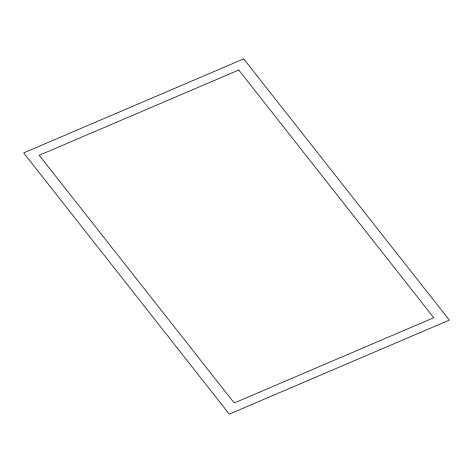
<?xml version="1.0" encoding="UTF-8"?>
<svg xmlns="http://www.w3.org/2000/svg" width="473" height="473" viewBox="0 0 473 473"><rect width="100%" height="100%" fill="white"/><g stroke="black" fill="none" stroke-linecap="round" stroke-linejoin="round"><path stroke-width="0.71" d="M243.696 58.871L23.65 152.903L229.304 414.129L449.35 320.097L243.696 58.871M238.764 70.016L39.229 155.286L234.236 402.984L433.771 317.714L238.764 70.016"/></g></svg>
